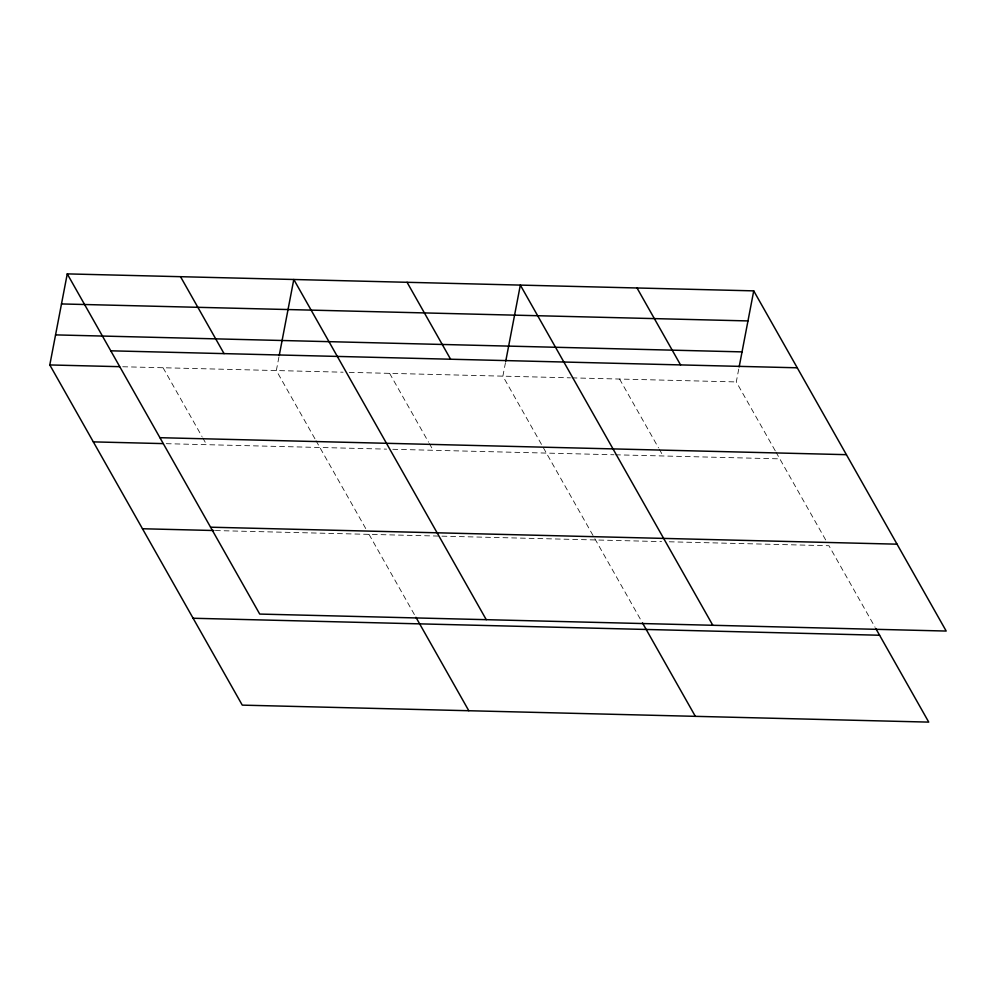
<?xml version="1.0" encoding="UTF-8"?>
<svg xmlns="http://www.w3.org/2000/svg" width="996" height="996" viewBox="0 0 996 996"><rect width="100%" height="100%" fill="white"/><g stroke="black" fill="none" stroke-linecap="round" stroke-linejoin="round"><path stroke-width="0.75" stroke-dasharray="4.98 3.74" d="M278.93 357.029L276.34 370.549L315.284 439.385M505.47 362.631L502.88 376.164L641.723 621.566M775.224 450.765L736.281 381.929L738.87 368.408M122.732 366.752L343.06 372.205M349.26 372.355L570.447 377.833M571.978 377.87L736.281 381.929M166.245 443.681L386.585 449.134M392.785 449.283L613.959 454.761M615.503 454.799L779.806 458.857M215.397 530.557L440.394 536.122M441.938 536.159L661.581 541.6M669.262 541.787L828.958 545.733L875.123 627.343M775.984 452.109L827.439 543.057M619.574 379.04L658.518 447.876M659.29 449.221L663.099 455.969M389.61 373.351L428.554 442.187M429.313 443.531L433.136 450.279M316.043 440.73L367.499 531.677M369.018 534.354L415.183 615.964M163.07 367.748L202.014 436.584M202.773 437.929L206.595 444.677"/><path stroke-width="1.49" d="M875.87 628.663L928.745 722.112L242.265 705.131L49.8 364.947L67.255 273.888L753.735 290.869L946.2 631.053L259.719 614.071L67.255 273.888M279.216 355.535L293.795 279.49L486.26 619.674M505.756 361.137L520.335 285.093L712.8 625.276M739.157 366.901L753.735 290.869M61.491 303.942L747.971 320.924M55.564 334.893L742.045 351.887M110.78 350.816L797.261 367.798M49.8 364.947L119.62 366.677M159.933 437.692L846.413 454.674M93.325 441.875L163.145 443.606M210.567 527.195L897.047 544.177M142.478 528.752L213.854 530.519M193.112 618.255L879.593 635.236M637.029 287.981L680.554 364.91M642.47 622.886L695.345 716.336M407.065 282.291L450.59 359.22M415.93 617.283L468.805 710.733M180.525 276.689L224.05 353.617"/></g></svg>
